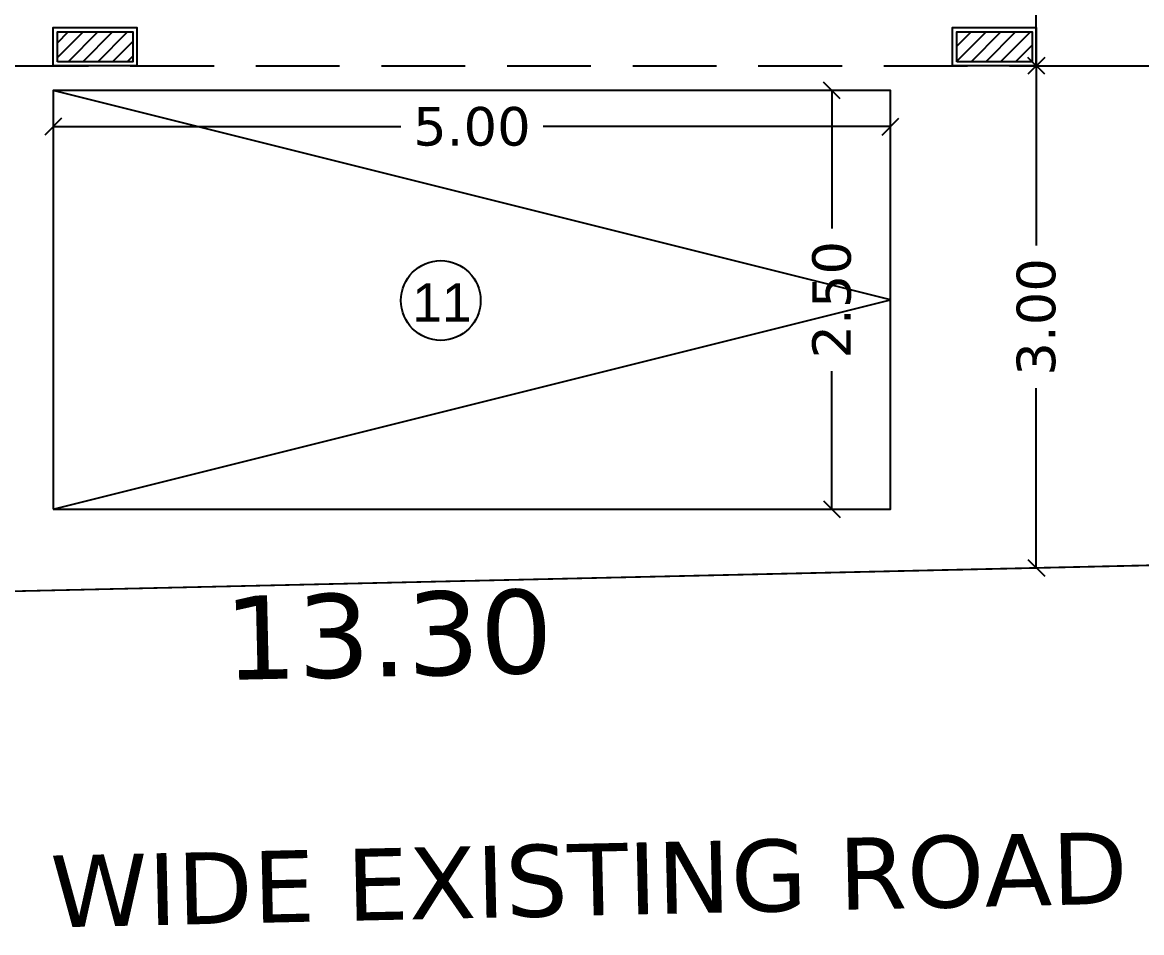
# Model space of a CAD drawing. Header units: metres. Extents: x 1161 to 1456, y 119 to 208.
# Drawn here: x 1322.35 to 1329.03, y 128.69 to 134.13 of the extents above; entities that cross this region are included whole.
import ezdxf

# ---------------------------------------------------------------- set-up
doc = ezdxf.new("R2010")
doc.units = ezdxf.units.M
doc.header["$MEASUREMENT"] = 0
doc.header["$PDMODE"] = 1
doc.header["$PDSIZE"] = -5
doc.linetypes.add('DASHED', pattern=[0.75, 0.5, -0.25])
doc.layers.add('GRID', color=8, linetype='Continuous')
doc.layers.add('HAT', color=9, linetype='Continuous', lineweight=15)
doc.styles.add('100sc mnt', font='arial.ttf', dxfattribs={"height": 12})
doc.styles.get("Standard").update_dxf_attribs({"font": 'verdana.ttf'})
doc.dimstyles.new('app', dxfattribs={"dimtxt": 0.23, "dimasz": 0.1, "dimexe": 0.18, "dimexo": 0.0625, "dimgap": 0.09, "dimtad": 0, "dimzin": 0, "dimdsep": 46, "dimtxsty": 'Standard', "dimblk": 'OBLIQUE', "dimcen": 0.09, "dimse1": 1, "dimse2": 1, "dimclrd": 8, "dimclre": 8, "dimclrt": 6, "dimadec": 0, "dimazin": 0, "dimtfac": 1, "dimtofl": 0, "dimtmove": 0, "dimatfit": 3, "dimfxl": 0, "dimtolj": 1, "dimtzin": 0, "dimarcsym": 0})

# ---------------------------------------------------------------- blocks, each defined once
blk = doc.blocks.new('*D56')
at = {"layer": 'DEFPOINTS', "color": 0}
for p in [(1331.3257, 130.9367), (1317.7292, 130.6266), (1317.7364, 130.3123)]:
    blk.add_point(p, dxfattribs=at)
at = {"color": 6, "insert": (1324.5346, 130.4674), "char_height": 0.5, "attachment_point": 5, "rotation": 1.3065}
blk.add_mtext('\\A1;13.30', dxfattribs=at)
blk = doc.blocks.new('_Oblique')
at = {"layer": 'HAT', "color": 0, "linetype": 'Continuous', "lineweight": -2}
blk.add_line((-0.5, -0.5), (0.5, 0.5), dxfattribs=at)
blk = doc.blocks.new('*D63')
at = {"color": 8, "lineweight": -2}
for p, q in [((1328.4033, 133.8666), (1329.4754, 133.8666)), ((1331.3993, 133.8666), (1330.3272, 133.8666))]:
    blk.add_line(p, q, dxfattribs=at)
at = {"layer": 'DEFPOINTS', "color": 0}
for p in [(1328.4033, 133.8666), (1331.3993, 133.8666), (1331.3993, 133.8666)]:
    blk.add_point(p, dxfattribs=at)
at = {"color": 8, "lineweight": -2, "xscale": 0.1, "yscale": 0.1, "zscale": 0.1, "rotation": 180}
blk.add_blockref('_Oblique', (1328.4033, 133.8666), dxfattribs=at)
at = {"color": 8, "lineweight": -2, "xscale": 0.1, "yscale": 0.1, "zscale": 0.1}
blk.add_blockref('_Oblique', (1331.3993, 133.8666), dxfattribs=at)
at = {"color": 6, "insert": (1329.9013, 133.8666), "char_height": 0.23, "attachment_point": 5}
blk.add_mtext('\\A1;3.00', dxfattribs=at)
blk = doc.blocks.new('*D64')
at = {"color": 8, "lineweight": -2}
for p, q in [((1328.4033, 133.8666), (1328.4033, 132.7942)), ((1328.4033, 130.87), (1328.4033, 131.9424))]:
    blk.add_line(p, q, dxfattribs=at)
at = {"layer": 'DEFPOINTS', "color": 0}
for p in [(1328.4033, 133.8666), (1328.4033, 130.87), (1328.4033, 130.87)]:
    blk.add_point(p, dxfattribs=at)
at = {"color": 8, "lineweight": -2, "xscale": 0.1, "yscale": 0.1, "zscale": 0.1}
for p, rotation in [((1328.4033, 133.8666), 90), ((1328.4033, 130.87), 270)]:
    blk.add_blockref('_Oblique', p, dxfattribs=dict(at, rotation=rotation))
at = {"color": 6, "insert": (1328.4033, 132.3683), "char_height": 0.23, "attachment_point": 5, "rotation": 90}
blk.add_mtext('\\A1;3.00', dxfattribs=at)
blk = doc.blocks.new('A$C360518C6')
at = {"layer": 'GRID'}
h = blk.add_hatch(dxfattribs=at)
h.set_pattern_fill('ANSI31', color=256, scale=0.5)
h.set_pattern_definition([(45, (1868.51851, -3008.56876), (-0.0441941738, 0.0441941738), [])])
h.paths.add_polyline_path([(-0.4746, -0.2032), (-0.4746, -0.0254), (-0.0254, -0.0254), (-0.0254, -0.2032)])
for points in [[(-0.5, -0.2286), (-0.5, 0), (0, 0), (0, -0.2286)], [(-0.4746, -0.2032), (-0.4746, -0.0254), (-0.0254, -0.0254), (-0.0254, -0.2032)]]:
    blk.add_lwpolyline(points, close=True)
blk = doc.blocks.new('A$C3A0F259B')
at = {"layer": 'GRID'}
for points in [[(0, 2.5), (5, 2.5), (5, 0), (0, 0), (0, 2.5)], [(0, 2.5), (5, 1.25), (0, 0)]]:
    blk.add_lwpolyline(points, dxfattribs=at)
blk = doc.blocks.new('*D248')
at = {"color": 8, "lineweight": -2}
for p, q in [((1327.1824, 133.7205), (1327.1824, 132.8969)), ((1327.1824, 131.2205), (1327.1824, 132.0442))]:
    blk.add_line(p, q, dxfattribs=at)
at = {"layer": 'DEFPOINTS', "color": 0}
for p in [(1327.5333, 133.7205), (1327.1824, 131.2205), (1327.5333, 131.2205)]:
    blk.add_point(p, dxfattribs=at)
at = {"color": 8, "lineweight": -2, "xscale": 0.1, "yscale": 0.1, "zscale": 0.1}
for p, rotation in [((1327.1824, 133.7205), 90), ((1327.1824, 131.2205), 270)]:
    blk.add_blockref('_Oblique', p, dxfattribs=dict(at, rotation=rotation))
at = {"color": 6, "insert": (1327.1824, 132.4705), "char_height": 0.23, "attachment_point": 5, "rotation": 90}
blk.add_mtext('\\A1;2.50', dxfattribs=at)
blk = doc.blocks.new('*D249')
at = {"color": 8, "lineweight": -2}
for p, q in [((1322.5333, 133.5043), (1324.609, 133.5043)), ((1327.5333, 133.5043), (1325.4577, 133.5043))]:
    blk.add_line(p, q, dxfattribs=at)
at = {"layer": 'DEFPOINTS', "color": 0}
for p in [(1322.5333, 133.7205), (1327.5333, 133.7205), (1322.5333, 133.5043)]:
    blk.add_point(p, dxfattribs=at)
at = {"color": 8, "lineweight": -2, "xscale": 0.1, "yscale": 0.1, "zscale": 0.1, "rotation": 180}
blk.add_blockref('_Oblique', (1322.5333, 133.5043), dxfattribs=at)
at = {"color": 8, "lineweight": -2, "xscale": 0.1, "yscale": 0.1, "zscale": 0.1}
blk.add_blockref('_Oblique', (1327.5333, 133.5043), dxfattribs=at)
at = {"color": 6, "insert": (1325.0333, 133.5043), "char_height": 0.23, "attachment_point": 5}
blk.add_mtext('\\A1;5.00', dxfattribs=at)

msp = doc.modelspace()

# ---------------------------------------------------------------- linework, layer by layer
for q in [(1333.2853, 130.9814), (1331.3257, 130.9367), (1331.3257, 130.9367)]:
    msp.add_line((1317.7292, 130.6266), q)
msp.add_lwpolyline([(1317.7292, 130.6266), (1331.3257, 130.9367), (1332.1292, 162.9266), (1317.7292, 162.9266)], close=True)
at = {"linetype": 'DASHED'}
msp.add_lwpolyline([(1328.4033, 148.7145), (1328.4033, 159.9266), (1320.7433, 159.9266), (1320.7433, 133.8666), (1328.4033, 133.8666), (1328.4033, 141.0466)], dxfattribs=at)
at = {"color": 8}
msp.add_circle((1324.8471, 132.4661), 0.238, dxfattribs=at)

# ---------------------------------------------------------------- block references
for p in [(1323.0333, 134.0952), (1328.4033, 134.0952)]:
    msp.add_blockref('A$C360518C6', p)
at = {"extrusion": (0, 0, -1), "zscale": -1, "rotation": 180}
msp.add_blockref('A$C3A0F259B', (-1322.5333, 133.7205), dxfattribs=at)

# ---------------------------------------------------------------- texts
at = {"style": '100sc mnt'}
msp.add_text('11', height=0.22819, dxfattribs=at).set_placement((1324.6764, 132.34))
msp.add_text('9m WIDE EXISTING ROAD', height=0.429, rotation=1.27952).set_placement((1321.3868, 128.6971))

# ---------------------------------------------------------------- dimensions: what is measured, and where the dimension line sits
for base, p1, p2, picture, middle in [((1331.3993, 133.8666), (1328.4033, 133.8666), (1331.3993, 133.8666), '*D63', (1329.9013, 133.8666)), ((1322.5333, 133.5043), (1327.5333, 133.7205), (1322.5333, 133.7205), '*D249', (1325.0333, 133.5043))]:
    dim = msp.add_linear_dim(base=base, p1=p1, p2=p2, dimstyle='app')
    dim.commit()
    dim.dimension.update_dxf_attribs({"geometry": picture, "text_midpoint": middle})
for base, p1, p2, picture, middle in [((1328.4033, 130.87), (1328.4033, 133.8666), (1328.4033, 130.87), '*D64', (1328.4033, 132.3683)), ((1327.1824, 131.2205), (1327.5333, 133.7205), (1327.5333, 131.2205), '*D248', (1327.1824, 132.4705))]:
    dim = msp.add_linear_dim(base=base, p1=p1, p2=p2, angle=90, dimstyle='app')
    dim.commit()
    dim.dimension.update_dxf_attribs({"geometry": picture, "text_midpoint": middle})
dim = msp.add_aligned_dim(p1=(1331.3257, 130.9367), p2=(1317.7292, 130.6266), distance=0.3143, text='13.30', dimstyle='app', override={"dimtxt": 0.5, "dimsd1": 1, "dimsd2": 1})
dim.commit()
dim.dimension.update_dxf_attribs({"geometry": '*D56', "text_midpoint": (1324.5346, 130.4674)})

doc.saveas('drawing.dxf')
